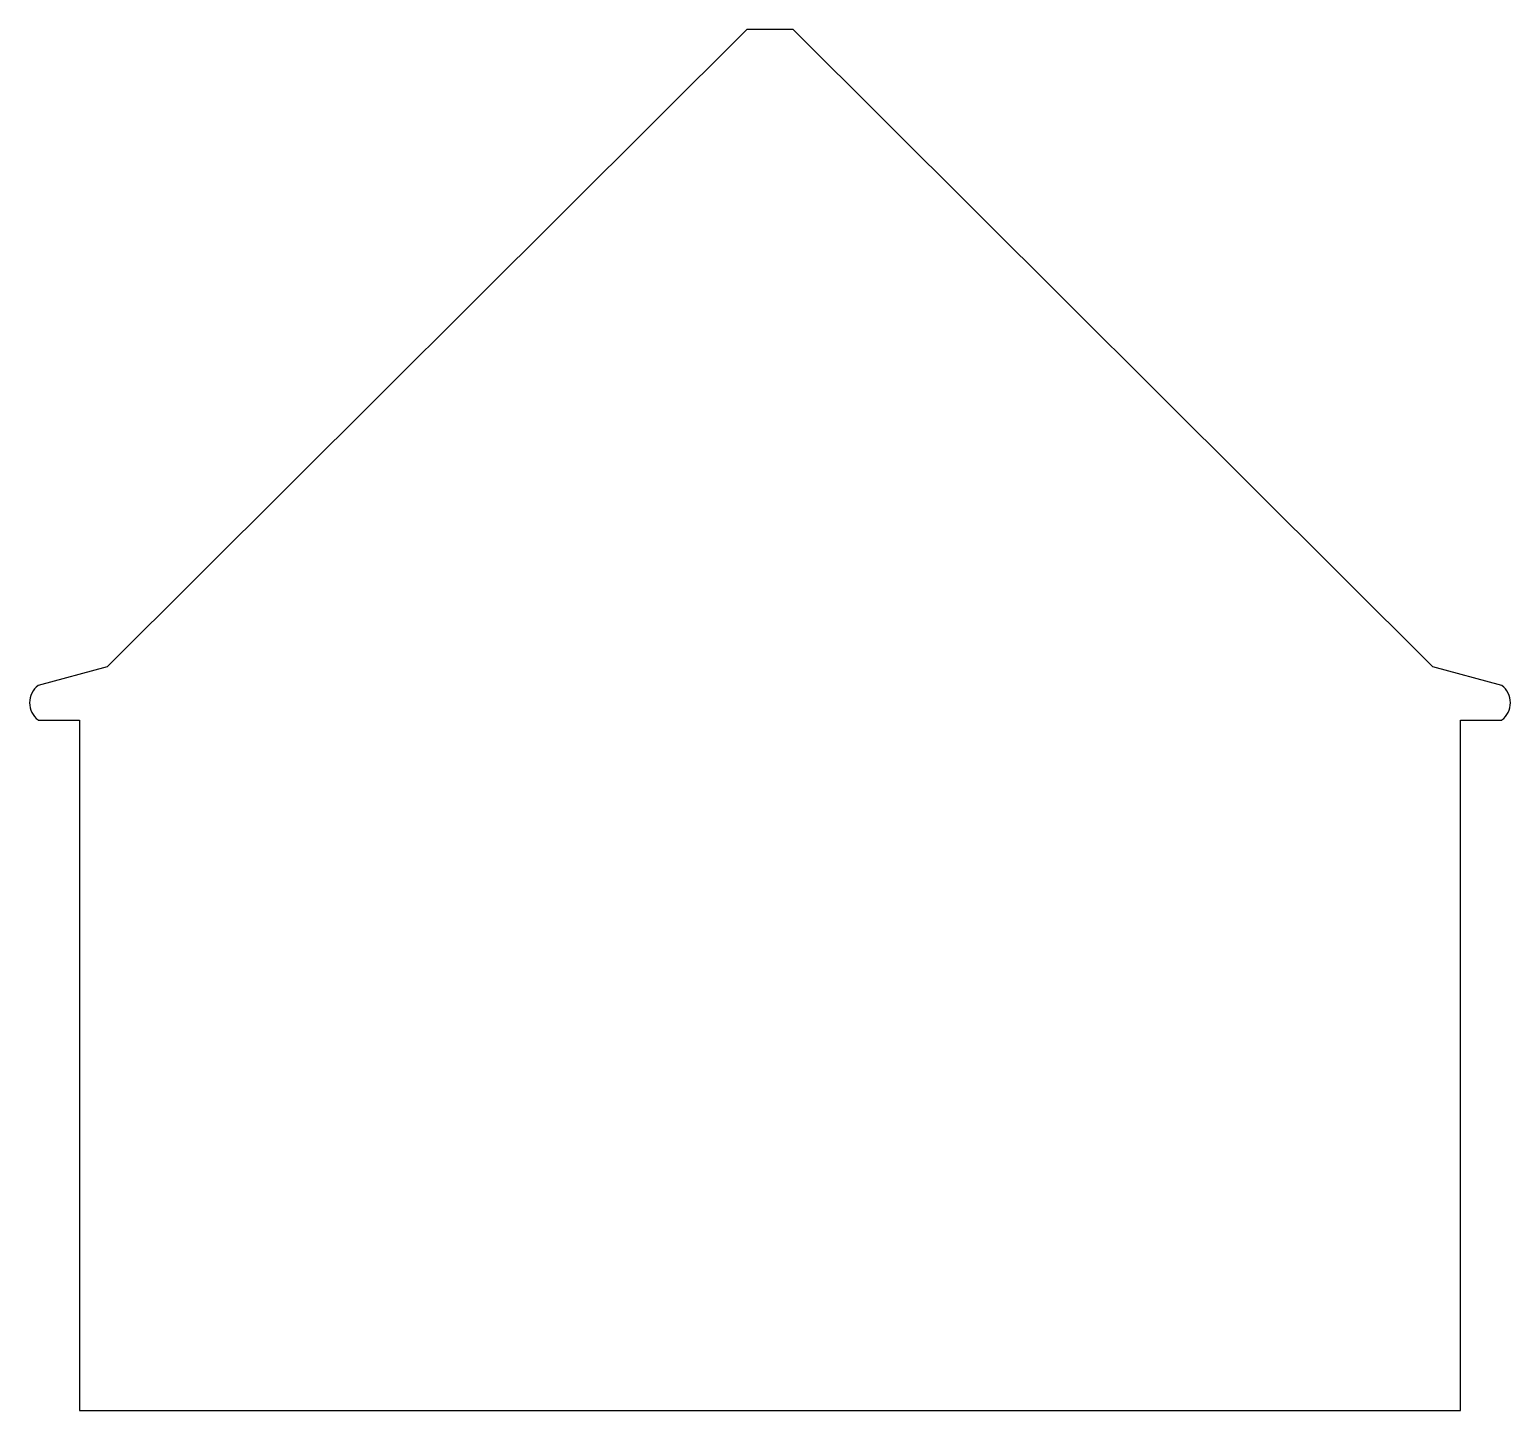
# Model space of a CAD drawing. Header units: metres. Extents: x -0.4 to 12.4, y 0 to 12.
import ezdxf

# ---------------------------------------------------------------- set-up
doc = ezdxf.new("R2010")
doc.units = ezdxf.units.M

msp = doc.modelspace()

# ---------------------------------------------------------------- linework, layer by layer
at = {"layer": 'PARAMETRIX'}
for p, q in [((5.8, 12), (0.24, 6.4608)), ((6.2, 12), (5.8, 12)), ((11.76, 6.4608), (6.2, 12)), ((0.24, 6.4608), (-0.36, 6.3)), ((12.36, 6.3), (11.76, 6.4608)), ((-0.36, 6), (0, 6)), ((0, 6), (0, 0)), ((12, 0), (12, 6)), ((12, 6), (12.36, 6)), ((0, 0), (12, 0))]:
    msp.add_line(p, q, dxfattribs=at)
for centre, start, end in [((-0.2475, 6.15), 126.8699, 233.1301), ((12.2475, 6.15), 306.8699, 53.1301)]:
    msp.add_arc(centre, 0.1875, start, end, dxfattribs=at)

doc.saveas('drawing.dxf')
